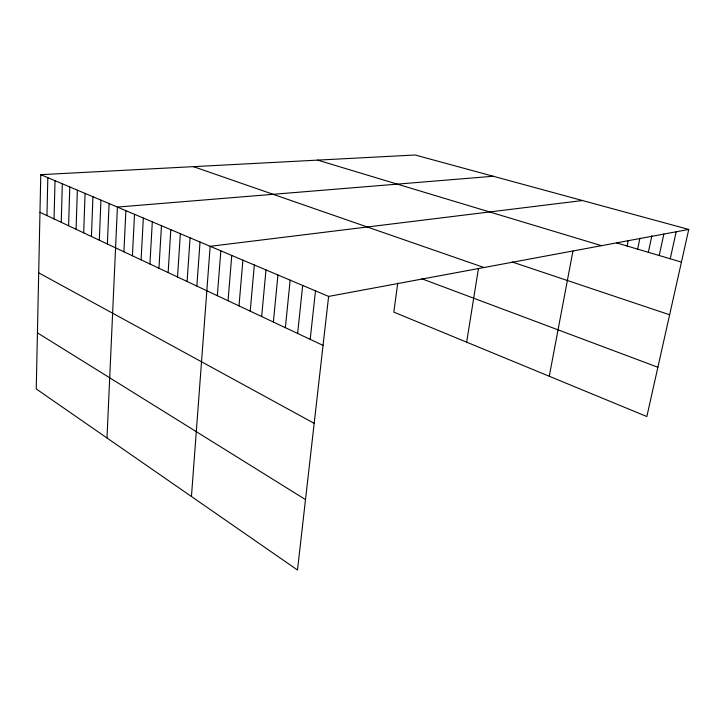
<?xml version="1.0" encoding="UTF-8"?>
<svg xmlns="http://www.w3.org/2000/svg" width="725" height="725" viewBox="0 0 725 725"><rect width="100%" height="100%" fill="white"/><g stroke="black" fill="none" stroke-linecap="round" stroke-linejoin="round"><path stroke-width="1.09" d="M688.75 229.444L415.081 154.996L40.772 174.671L36.25 388.962L297.486 570.004L328.624 296.416L688.75 229.444L646.845 416.531L393.82 312.112L397.753 283.022M46.944 215.588L47.832 177.652M54.04 218.923L55.018 180.688M61.253 222.312L62.323 183.778M68.603 225.765L69.772 186.932M76.08 229.281L77.348 190.14M83.683 232.861L85.07 193.403M91.441 236.504L92.927 196.729M99.334 240.22L100.929 200.109M107.373 243.999L109.094 203.562M106.992 437.991L117.405 207.078L493.236 176.257M123.912 251.774L125.878 210.658M132.421 255.771L134.515 214.319M141.094 259.849L143.323 218.044M149.93 264.009L152.304 221.841M158.947 268.25L161.467 225.711M168.146 272.573L170.81 229.671M177.525 276.977L180.344 233.704M187.095 281.481L190.077 237.818M196.865 286.076L200.018 242.023M191.445 496.516L210.159 246.31L582.492 200.535M217.328 295.691L220.835 250.823M228.049 300.73L231.755 255.445M239.005 305.887L242.911 260.166M250.207 311.152L254.321 264.987M261.662 316.535L265.993 269.927M273.379 322.045L277.938 274.974M285.36 327.682L290.163 280.149M297.631 333.455L302.678 285.442M310.191 339.354L315.493 290.861M466.655 342.164L478.482 268.332M549.269 376.266L572.94 251.04M627.107 246.011L628.231 240.564M637.647 249.128L639.939 238.172M648.34 252.3L651.866 235.743M659.206 255.508L663.855 234.039M670.235 258.78L676.189 231.755M616.73 242.938L681.437 262.087M317.586 160.116L601.514 245.666M512.167 261.997L669.637 314.777M193.43 166.641L484.01 267.516M421.823 278.772L657.883 367.258M40.772 174.671L328.624 296.416M39.975 212.307L323.042 345.399M38.697 272.827L314.179 423.327M37.437 332.847L305.497 499.588"/></g></svg>
